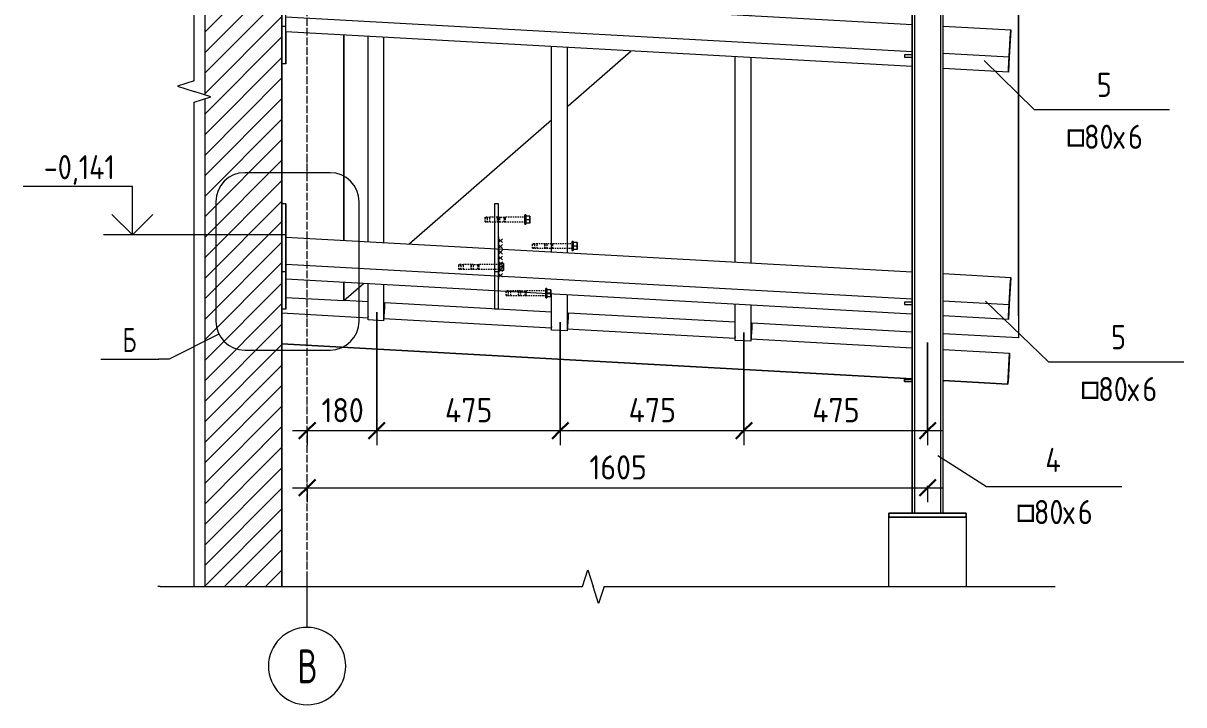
# Model space of a CAD drawing. Header units: millimetres. Extents: x 1343 to 81479, y -38120 to 27770.
# Drawn here: x 7822 to 10824, y -1355 to 407 of the extents above; entities that cross this region are included whole.
import ezdxf

# ---------------------------------------------------------------- set-up
doc = ezdxf.new("R2010")
doc.units = ezdxf.units.MM
doc.linetypes.add('01 Штриховая _4 мм_', pattern=[6, 3.5, -2.5])
doc.linetypes.add('02 Штрихпунктирная _20 мм_', pattern=[25, 20, -2.5, 0, -2.5])
for name, color, linetype, lineweight in [('AA_Dim', 7, 'Continuous', 9), ('AA_Dim-25', 7, 'Continuous', 9), ('AA_Oformlenie', 7, 'Continuous', 9), ('AA_Vinoska', 7, 'Continuous', 9), ('AA_Visotnaya otmetka', 7, 'Continuous', 9), ('AF_Balki', 7, 'Continuous', 20), ('AF_Pokritie', 7, 'Continuous', 9), ('AF_Stena', 7, 'Continuous', 9), ('AF_Stena_Опалубка', 253, 'Continuous', 20), ('AF_Stena_Опалубка_Существующая', 253, 'Continuous', 20), ('Gen_Fragment', 7, 'Continuous', 9), ('KR_Colonna_KG', 7, 'Continuous', 20), ('KR_Detal', 7, 'Continuous', 20), ('Оси', 7, 'Continuous', 9)]:
    doc.layers.add(name, color=color, linetype=linetype, lineweight=lineweight)
doc.styles.add('ISOCPEUR', font='isocpeur.TTF', dxfattribs={"width": 0.85, "height": 62.5})
doc.styles.add('ISOCPEUR_1', font='isocpeur.TTF', dxfattribs={"width": 0.7, "height": 62.5})
doc.styles.add('ISOCPEUR_2', font='isocpeur.TTF', dxfattribs={"width": 0.7, "height": 87.5})
doc.styles.add('ISOCPEUR_3', font='isocpeur.TTF', dxfattribs={"width": 0.9, "height": 62.5})
doc.styles.add('ISOCPEUR_4', font='isocpeur.TTF', dxfattribs={"width": 0.85, "height": 62.5})
doc.dimstyles.new('05_Округл_5мм__прозр_', dxfattribs={"dimscale": 304.8, "dimtxt": 62.672186, "dimasz": 0.139436, "dimexe": 0.123031, "dimexo": 0.082021, "dimgap": 0.008202, "dimtad": 1, "dimdec": 0, "dimrnd": 5, "dimdsep": 46, "dimtxsty": 'ISOCPEUR_3', "dimblk1": 'OBLIQUE', "dimblk2": 'OBLIQUE', "dimsah": 1, "dimcen": 0.09, "dimdle": 0.123031, "dimazin": 0, "dimtfac": 1, "dimtdec": 4, "dimtix": 1, "dimtmove": 0, "dimatfit": 3, "dimfxl": 1, "dimtvp": 1, "dimtolj": 1, "dimtzin": 0, "dimlwd": 18, "dimlwe": 18, "dimarcsym": 2})

# ---------------------------------------------------------------- blocks, each defined once
blk = doc.blocks.new('354_Прокат Лист _НесКаркас_РабПлоск_ - 354_Прокат Лист _НесКаркас_РабПлоск_-4002182-КР_РЗ_Км_2')
at = {"layer": 'AF_Balki'}
for p, q in [((-19585.1, -870), (-19585.1, -860)), ((-19585.1, -860), (-19385.1, -860)), ((-19385.1, -860), (-19585.1, -860)), ((-19585.1, -860), (-19585.1, -870)), ((-19385.1, -870), (-19585.1, -870)), ((-19585.1, -870), (-19385.1, -870)), ((-19385.1, -860), (-19385.1, -870)), ((-19385.1, -870), (-19385.1, -860))]:
    blk.add_line(p, q, dxfattribs=at)
blk = doc.blocks.new('354_Прокат Лист _НесКаркас_РабПлоск_ - 354_Прокат Лист _НесКаркас_РабПлоск_-V4-КР_РЗ_Км_2')
at = {"layer": 'AF_Balki'}
for p, q in [((-19525.1, 325.5), (-19545, 325.5)), ((-19545, 325.5), (-19545, 319.5)), ((-19545, 319.5), (-19525.1, 319.5)), ((-19445, 319.5), (-19445, 325.5))]:
    blk.add_line(p, q, dxfattribs=at)
blk = doc.blocks.new('243_Профиль гнутый сварной квадратный _НесКол_2ур_ - 80х6-4107662-КР_РЗ_Км_2')
at = {"layer": 'KR_Colonna_KG'}
for p, q in [((-19518.1, -860), (-19518.1, 960.1)), ((-19452.1, 960.1), (-19452.1, -860))]:
    blk.add_line(p, q, dxfattribs=at)
blk = doc.blocks.new('253_Профиль гнутый сварной квадратный _НесКаркас_Балка_ - Балка_80х6-4080235-КР_РЗ_Км_2')
at = {"layer": 'AF_Balki'}
for p, q in [((-21155.1, -342.4), (-20932.5, -354.7)), ((-21155.1, -342.4), (-20932.5, -354.7)), ((-20892.2, -357), (-20457.5, -381.1)), ((-20892.2, -357), (-20457.5, -381.1)), ((-20417.2, -383.3), (-19982.5, -407.4)), ((-20417.2, -383.3), (-19982.5, -407.4)), ((-19942.2, -409.6), (-19525.1, -432.7)), ((-19942.2, -409.6), (-19525.1, -432.7)), ((-19525.1, -512.8), (-21155.1, -422.5)), ((-21155.1, -422.5), (-19525.1, -512.8)), ((-19445.1, -437.1), (-19273, -446.7)), ((-19445.1, -437.1), (-19273, -446.7)), ((-19277.4, -526.6), (-19273, -446.7)), ((-19273, -446.7), (-19277.4, -526.6)), ((-19273.3, -452.7), (-19277.1, -520.6)), ((-19277.1, -520.6), (-19273.3, -452.7)), ((-19277.4, -526.6), (-19445, -517.3)), ((-19445, -517.3), (-19277.4, -526.6))]:
    blk.add_line(p, q, dxfattribs=at)
blk = doc.blocks.new('354_Прокат Лист _НесКаркас_РабПлоск_ - 354_Прокат Лист _НесКаркас_РабПлоск_-V5-КР_РЗ_Км_2')
at = {"layer": 'AF_Balki'}
for p, q in [((-19545, -519.6), (-19545, -513.6)), ((-19545, -513.6), (-19525.1, -513.6)), ((-19525.1, -513.6), (-19545, -513.6)), ((-19545, -513.6), (-19545, -519.6)), ((-19525.1, -519.6), (-19545, -519.6)), ((-19545, -519.6), (-19525.1, -519.6)), ((-19445, -519.6), (-19445, -513.6)), ((-19445, -517.3), (-19445, -519.6))]:
    blk.add_line(p, q, dxfattribs=at)
blk = doc.blocks.new('253_Профиль гнутый сварной квадратный _НесКаркас_Балка_ - Балка_40х4-4135802-КР_РЗ_Км_2')
at = {"layer": 'AF_Balki'}
for p, q in [((-19980, 1231.5), (-19982.5, 1197.3)), ((-19978.3, 1200.6), (-19976.3, 1228.5)), ((-19976.3, 1228.5), (-19944.3, 1226.7)), ((-19976.3, 1200.5), (-19976.3, 1228.5)), ((-19944.3, 1226.7), (-19946.3, 1198.8)), ((-19942.6, 1195.1), (-19940.1, 1230)), ((-19982.5, 1197.3), (-19942.6, 1195.1)), ((-19982.5, 1068.6), (-19982.5, 1197.3)), ((-19946.3, 1198.8), (-19978.3, 1200.6)), ((-19942.6, 1195.1), (-19942.6, 1066.4)), ((-19982.5, 429), (-19982.5, 959.6)), ((-19942.6, 957.4), (-19942.6, 426.8)), ((-19982.5, -210.7), (-19982.5, 320)), ((-19942.6, 317.8), (-19942.6, -212.9)), ((-19982.5, -413.2), (-19982.5, -319.6)), ((-19942.6, -321.8), (-19942.6, -415.4)), ((-19940.1, -380.6), (-19942.6, -415.4)), ((-19940.1, -368.8), (-19940.1, -380.6)), ((-19942.6, -415.4), (-19982.5, -413.2))]:
    blk.add_line(p, q, dxfattribs=at)
blk = doc.blocks.new('253_Профиль гнутый сварной квадратный _НесКаркас_Балка_ - Балка_40х4-4135803-КР_РЗ_Км_2')
at = {"layer": 'AF_Balki'}
for p, q in [((-20455.1, 1258), (-20457.5, 1223.8)), ((-20453.3, 1227.1), (-20451.3, 1255)), ((-20451.3, 1255), (-20419.3, 1253.3)), ((-20451.3, 1227), (-20451.3, 1255)), ((-20419.3, 1253.3), (-20421.3, 1225.3)), ((-20417.6, 1221.6), (-20415.1, 1256.5)), ((-20457.5, 1223.8), (-20417.6, 1221.6)), ((-20457.5, 1095), (-20457.5, 1223.8)), ((-20421.3, 1225.3), (-20453.3, 1227.1)), ((-20417.6, 1221.6), (-20417.6, 1092.8)), ((-20457.5, 455.4), (-20457.5, 986.1)), ((-20417.6, 983.8), (-20417.6, 453.2)), ((-20457.5, -184.3), (-20457.5, 346.4)), ((-20417.6, 344.2), (-20417.6, -186.5)), ((-20457.5, -386.7), (-20457.5, -293.2)), ((-20417.6, -295.4), (-20417.6, -388.9)), ((-20415.1, -354), (-20417.6, -388.9)), ((-20415.1, -342.5), (-20415.1, -354)), ((-20417.6, -388.9), (-20457.5, -386.7))]:
    blk.add_line(p, q, dxfattribs=at)
blk = doc.blocks.new('253_Профиль гнутый сварной квадратный _НесКаркас_Балка_ - Балка_40х4-4135804-КР_РЗ_Км_2')
at = {"layer": 'AF_Balki'}
for p, q in [((-20930, 1284.3), (-20932.5, 1250)), ((-20928.3, 1253.3), (-20926.3, 1281.2)), ((-20926.3, 1281.2), (-20894.3, 1279.5)), ((-20926.3, 1253.2), (-20926.3, 1281.2)), ((-20894.3, 1279.5), (-20896.3, 1251.5)), ((-20892.6, 1247.8), (-20890.1, 1282.7)), ((-20932.5, 1250), (-20892.6, 1247.8)), ((-20932.5, 1121.4), (-20932.5, 1250)), ((-20896.3, 1251.5), (-20928.3, 1253.3)), ((-20892.6, 1247.8), (-20892.6, 1119.2)), ((-20932.5, 481.8), (-20932.5, 1012.5)), ((-20892.6, 1010.2), (-20892.6, 479.6)), ((-20932.5, -157.9), (-20932.5, 372.8)), ((-20892.6, 370.6), (-20892.6, -160.1)), ((-20932.5, -360.5), (-20932.5, -266.8)), ((-20892.6, -269), (-20892.6, -362.7)), ((-20890.1, -327.8), (-20892.6, -362.7)), ((-20890.1, -316.1), (-20890.1, -327.8)), ((-20892.6, -362.7), (-20932.5, -360.5))]:
    blk.add_line(p, q, dxfattribs=at)
blk = doc.blocks.new('253_Профиль гнутый сварной квадратный _НесКаркас_Балка_ - Балка_80х6-4084834-КР_РЗ_Км_2')
at = {"layer": 'AF_Balki'}
for p, q in [((-21145.1, 493.6), (-19525.1, 403.5)), ((-21145.1, 423.6), (-19525.1, 333.5)), ((-19445.1, 399.1), (-19270.1, 389.4)), ((-19525.1, 294.6), (-21145.1, 384.6)), ((-19270.1, 389.4), (-19273.9, 319.6)), ((-19273.8, 321.9), (-19270.5, 381.2)), ((-19270.5, 381.2), (-19272.3, 348.2)), ((-19272.2, 350.6), (-19270.1, 389.4)), ((-19276.1, 280.7), (-19272.2, 350.6)), ((-19272.3, 348.2), (-19275.6, 288.9)), ((-19445.1, 329.1), (-19273.9, 319.6)), ((-19273.9, 319.6), (-19276.1, 280.7)), ((-19275.6, 288.9), (-19273.8, 321.9)), ((-19276.1, 280.7), (-19445.1, 290.1))]:
    blk.add_line(p, q, dxfattribs=at)
blk = doc.blocks.new('354_Прокат Лист _НесКаркас_РабПлоск_ - 354_Прокат Лист _НесКаркас_РабПлоск_-V3-КР_РЗ_Км_2')
at = {"layer": 'AF_Balki'}
for p, q in [((-21145.1, 1213.6), (-21155.1, 1213.6)), ((-21155.1, 1213.6), (-21155.1, 1038.9)), ((-21155.1, 1213.6), (-21155.1, 1116.3)), ((-21145.1, 1038.9), (-21145.1, 1213.6)), ((-21145.1, 1213.6), (-21145.1, 1133.2)), ((-21155.1, 941.6), (-21155.1, 1116.3)), ((-21155.1, 1038.9), (-21145.1, 1038.9)), ((-21155.1, 1038.9), (-21155.1, 941.6)), ((-21145.1, 941.6), (-21145.1, 1038.9)), ((-21145.1, 1024.3), (-21145.1, 941.6)), ((-21145.1, 941.6), (-21155.1, 941.6))]:
    blk.add_line(p, q, dxfattribs=at)
blk = doc.blocks.new('354_Прокат Лист _НесКаркас_РабПлоск_ - 354_Прокат Лист _НесКаркас_РабПлоск_-V6-КР_РЗ_Км_2')
at = {"layer": 'AF_Balki'}
for p, q in [((-21145.1, -60.1), (-21155.1, -60.1)), ((-21155.1, -60.1), (-21155.1, -234.8)), ((-21155.1, -60.1), (-21155.1, -157.5)), ((-21145.1, -234.8), (-21145.1, -60.1)), ((-21145.1, -60.1), (-21145.1, -157.5)), ((-21155.1, -332.2), (-21155.1, -157.5)), ((-21145.1, -157.5), (-21145.1, -332.2)), ((-21155.1, -234.8), (-21145.1, -234.8)), ((-21155.1, -234.8), (-21155.1, -332.2)), ((-21145.1, -332.2), (-21145.1, -234.8)), ((-21145.1, -332.2), (-21155.1, -332.2))]:
    blk.add_line(p, q, dxfattribs=at)
blk = doc.blocks.new('253_Профиль гнутый сварной квадратный _НесКаркас_Балка_ - Балка_40х4-4135805-КР_РЗ_Км_2')
at = {"layer": 'AF_Balki'}
blk.add_line((-19982.5, -403.5), (-19982.7, -406.2), dxfattribs=at)
blk = doc.blocks.new('253_Профиль гнутый сварной квадратный _НесКаркас_Балка_ - Балка_40х4-4135806-КР_РЗ_Км_2')
at = {"layer": 'AF_Balki'}
blk.add_line((-20457.5, -377.1), (-20457.7, -379.9), dxfattribs=at)
blk = doc.blocks.new('253_Профиль гнутый сварной квадратный _НесКаркас_Балка_ - Балка_40х4-4135807-КР_РЗ_Км_2')
at = {"layer": 'AF_Balki'}
blk.add_line((-20932.5, -350.8), (-20932.7, -353.6), dxfattribs=at)
blk = doc.blocks.new('011_ЛинияОбрыва _ЭлУзла_Линия_ - Тип 1-4088991-КР_РЗ_Км_2')
at = {"layer": 'AA_Oformlenie'}
for p, q in [((-21382, 258.3), (-21382, 1431.8)), ((-21382, -1049.9), (-21382, 202.6))]:
    blk.add_line(p, q, dxfattribs=at)
blk = doc.blocks.new('011_ЛинияОбрыва _ЭлУзла_Линия_ - Тип 1-4089177-КР_РЗ_Км_2')
at = {"layer": 'AA_Oformlenie'}
for p, q in [((-21470.1, -1049.9), (-20377.6, -1049.9)), ((-20321.9, -1049.9), (-19230.1, -1049.9))]:
    blk.add_line(p, q, dxfattribs=at)
blk = doc.blocks.new('354_Прокат Лист _НесКаркас_РабПлоск_ - 354_Прокат Лист _НесКаркас_РабПлоск_-4002182-КР_УЗ_Км_Б')
at = {"layer": 'AF_Balki'}
for p, q in [((-21145.1, -60.1), (-21155.1, -60.1)), ((-21155.1, -60.1), (-21155.1, -234.8)), ((-21145.1, -234.8), (-21145.1, -60.1)), ((-21155.1, -234.8), (-21145.1, -234.8)), ((-21155.1, -234.8), (-21155.1, -332.2)), ((-21145.1, -332.2), (-21145.1, -234.8)), ((-21145.1, -332.2), (-21155.1, -332.2))]:
    blk.add_line(p, q, dxfattribs=at)
blk = doc.blocks.new('354_Анкер клиновой _СоедНесК_РабПлоск_ - M12x120_20-3827929-КР_УЗ_Км_Б')
at = {"layer": 'KR_Detal', "linetype": '01 Штриховая _4 мм_', "lineweight": 9}
for p, q in [((-21242.6, -217.3), (-21247.4, -217.3)), ((-21247.4, -220.4), (-21247.4, -217.3)), ((-21247.4, -217.3), (-21247.4, -220.3)), ((-21247.4, -229.3), (-21247.4, -220.4)), ((-21247.4, -226.2), (-21247.4, -229.3)), ((-21247.4, -229.3), (-21242.6, -229.3)), ((-21235.4, -217.7), (-21242.6, -217.3)), ((-21242.6, -220.3), (-21242.6, -217.3)), ((-21242.6, -217.3), (-21242.6, -220.4)), ((-21242.6, -220.4), (-21242.6, -229.3)), ((-21242.6, -229.3), (-21242.6, -226.2)), ((-21242.6, -229.3), (-21235.4, -228.8)), ((-21215.4, -217.3), (-21235.4, -217.3)), ((-21235.4, -220.4), (-21235.4, -217.3)), ((-21235.4, -217.3), (-21235.4, -217.7)), ((-21235.4, -229.3), (-21235.4, -220.4)), ((-21235.4, -228.9), (-21235.4, -229.3)), ((-21235.4, -229.3), (-21215.4, -229.3)), ((-21215.4, -217.3), (-21215.4, -220.4)), ((-21210.6, -217.3), (-21215.4, -217.3)), ((-21215.4, -220.4), (-21215.4, -217.3)), ((-21215.4, -220.4), (-21215.4, -229.3)), ((-21215.4, -229.3), (-21215.4, -220.4)), ((-21215.4, -229.3), (-21210.6, -229.3)), ((-21210.6, -217.8), (-21210.6, -217.3)), ((-21210.6, -217.3), (-21210.6, -220.4)), ((-21210.6, -220.4), (-21210.6, -229.3)), ((-21210.6, -229.3), (-21210.6, -228.8)), ((-21198.4, -217.9), (-21210.5, -217.9)), ((-21210.5, -228.7), (-21198.4, -228.7)), ((-21196, -217.3), (-21198.4, -217.9)), ((-21198.4, -220.6), (-21198.4, -217.9)), ((-21198.4, -217.9), (-21198.4, -220.6)), ((-21198.4, -220.6), (-21198.4, -228.7)), ((-21198.4, -228.7), (-21198.4, -225.9)), ((-21198.4, -228.7), (-21196, -229.3)), ((-21142.6, -217.3), (-21196, -217.3)), ((-21196, -220.3), (-21196, -217.3)), ((-21196, -217.3), (-21196, -220.4)), ((-21196, -220.4), (-21196, -229.3)), ((-21196, -229.3), (-21196, -226.2)), ((-21196, -229.3), (-21142.6, -229.3))]:
    blk.add_line(p, q, dxfattribs=at)
at = {"layer": 'KR_Detal', "lineweight": 9}
for p, q in [((-21142.6, -218.9), (-21142.6, -214.3)), ((-21142.6, -223.3), (-21142.6, -219.2)), ((-21142.6, -227.6), (-21142.6, -223.4)), ((-21142.6, -231.1), (-21142.6, -227.9)), ((-21142.6, -232.3), (-21142.6, -231.1)), ((-21132.9, -214.4), (-21141.4, -214.4)), ((-21132.9, -223.4), (-21141.4, -223.4)), ((-21132.9, -232.3), (-21141.4, -232.3)), ((-21131.8, -214.3), (-21131.8, -218.9)), ((-21131.8, -219.2), (-21131.8, -227.6)), ((-21131.8, -227.9), (-21131.8, -231.1)), ((-21131.8, -231.1), (-21131.8, -232.3))]:
    blk.add_line(p, q, dxfattribs=at)
for points in [[(-21141.4, -214.2), (-21141.8, -214.2), (-21142.4, -214.2), (-21142.6, -214.3), (-21142.6, -214.3)], [(-21142.6, -214.3), (-21142.6, -214.3), (-21142.4, -214.3), (-21141.8, -214.3), (-21141.4, -214.4)], [(-21141.4, -214.4), (-21141.8, -215.1), (-21142.4, -216.5), (-21142.6, -218.1), (-21142.6, -218.9)], [(-21142.6, -218.9), (-21142.6, -219.7), (-21142.4, -221.2), (-21141.8, -222.7), (-21141.4, -223.4)], [(-21141.4, -223.4), (-21141.8, -224.1), (-21142.4, -225.6), (-21142.6, -227.1), (-21142.6, -227.9)], [(-21142.6, -227.9), (-21142.6, -228.7), (-21142.4, -230.2), (-21141.8, -231.6), (-21141.4, -232.3)], [(-21141.4, -232.3), (-21141.8, -232.3), (-21142.4, -232.3), (-21142.6, -232.3), (-21142.6, -232.3)], [(-21131.8, -214.3), (-21131.8, -214.3), (-21132, -214.2), (-21132.6, -214.2), (-21132.9, -214.2)], [(-21132.9, -214.4), (-21132.6, -214.3), (-21132, -214.3), (-21131.8, -214.3), (-21131.8, -214.3)], [(-21131.8, -218.9), (-21131.8, -218.1), (-21132, -216.5), (-21132.6, -215.1), (-21132.9, -214.4)], [(-21132.9, -223.4), (-21132.6, -222.7), (-21132, -221.2), (-21131.8, -219.7), (-21131.8, -218.9)], [(-21131.8, -227.9), (-21131.8, -227.1), (-21132, -225.6), (-21132.6, -224.1), (-21132.9, -223.4)], [(-21132.9, -232.3), (-21132.6, -231.6), (-21132, -230.2), (-21131.8, -228.7), (-21131.8, -227.9)], [(-21131.8, -232.3), (-21131.8, -232.3), (-21132, -232.3), (-21132.6, -232.3), (-21132.9, -232.3)]]:
    blk.add_open_spline(points, degree=3, dxfattribs=at)
blk = doc.blocks.new('354_Шайба_ГОСТ 11371-78_СоедНесК_РабПлоск_ - Шайба_ГОСТ 11371-78-V21-КР_УЗ_Км_б')
at = {"layer": 'KR_Detal', "lineweight": 9}
for p, q in [((-21142.6, -211.3), (-21145.1, -211.3)), ((-21145.1, -217.4), (-21145.1, -211.3)), ((-21145.1, -211.3), (-21145.1, -216.7)), ((-21145.1, -235.3), (-21145.1, -217.4)), ((-21145.1, -229.8), (-21145.1, -235.3)), ((-21145.1, -235.3), (-21142.6, -235.3)), ((-21142.6, -216.7), (-21142.6, -211.3)), ((-21142.6, -211.3), (-21142.6, -217.4)), ((-21142.6, -217.4), (-21142.6, -235.3)), ((-21142.6, -235.3), (-21142.6, -229.8))]:
    blk.add_line(p, q, dxfattribs=at)
blk = doc.blocks.new('Последовательность узлов - Сплошная 2мм М5-2304530-КР_УЗ_Км_Б')
at = {"layer": 'AA_Oformlenie'}
for p, q in [((-21145.1, -145.3), (-21145.1, -165.3)), ((-21135.1, -150.3), (-21145.1, -160.3)), ((-21135.1, -160.3), (-21145.1, -150.3)), ((-21145.1, -160.3), (-21145.1, -180.3)), ((-21135.1, -165.3), (-21145.1, -175.3)), ((-21135.1, -175.3), (-21145.1, -165.3)), ((-21145.1, -175.2), (-21145.1, -195.2)), ((-21135.1, -180.2), (-21145.1, -190.2)), ((-21135.1, -190.2), (-21145.1, -180.2)), ((-21145.1, -190.2), (-21145.1, -210.2)), ((-21135.1, -195.2), (-21145.1, -205.2)), ((-21135.1, -205.2), (-21145.1, -195.2)), ((-21145.1, -205.2), (-21145.1, -225.2)), ((-21135.1, -210.2), (-21145.1, -220.2)), ((-21135.1, -220.2), (-21145.1, -210.2)), ((-21145.1, -220.1), (-21145.1, -240.1)), ((-21135.1, -225.1), (-21145.1, -235.1)), ((-21135.1, -235.1), (-21145.1, -225.1)), ((-21145.1, -235.1), (-21145.1, -255.1)), ((-21135.1, -240.1), (-21145.1, -250.1)), ((-21135.1, -250.1), (-21145.1, -240.1))]:
    blk.add_line(p, q, dxfattribs=at)
blk = doc.blocks.new('Вид узла - Номер узла 6мм-393529-КР_РЗ_Км_2')
at = {"layer": 'Gen_Fragment'}
blk.add_line((-21623.5, -462.2), (-21473.5, -462.2), dxfattribs=at)
blk = doc.blocks.new('Ось сетки - d_4мм-2765513-КР_РЗ_Км_2')
at = {"layer": 'Оси'}
for start, end in [(0, 180), (0, 180), (180, 360), (180, 360)]:
    blk.add_arc((-21090.1, -1255.5), 100, start, end, dxfattribs=at)
blk = doc.blocks.new('DIMBLOCK8-КР_РЗ_Км_2')
at = {"layer": 'AA_Dim-25', "lineweight": 18}
for p, q in [((8736.7, -340), (8736.7, -684)), ((8736.7, -646.5), (8736.7, -340)), ((8519.2, -646.5), (8736.7, -646.5)), ((8556.7, -641.4), (8556.7, -684)), ((8556.7, -646.5), (8556.7, -641.4))]:
    blk.add_line(p, q, dxfattribs=at)
at = {"layer": 'AA_Dim-25', "lineweight": 30}
for p, q in [((8556.7, -646.5), (8578, -625.2)), ((8736.7, -646.5), (8758, -625.2)), ((8556.7, -646.5), (8535.5, -667.7)), ((8736.7, -646.5), (8715.5, -667.7))]:
    blk.add_line(p, q, dxfattribs=at)
at = {"layer": 'AA_Dim-25', "color": 0, "lineweight": 18, "insert": (8594.1, -562.5), "char_height": 62.5, "width": 126.29, "attachment_point": 1, "line_spacing_factor": 1.135194, "style": 'ISOCPEUR_3'}
blk.add_mtext('180', dxfattribs=at)
blk = doc.blocks.new('_Oblique')
at = {"color": 0, "linetype": 'ByBlock', "lineweight": -2}
blk.add_line((-0.5, -0.5), (0.5, 0.5), dxfattribs=at)
blk = doc.blocks.new('DIMBLOCK9-КР_РЗ_Км_2')
at = {"layer": 'AA_Dim-25', "lineweight": 18}
for p, q in [((8736.7, -340), (8736.7, -684)), ((8736.7, -646.5), (8736.7, -340)), ((9211.7, -366.3), (9211.7, -684)), ((9211.7, -646.5), (9211.7, -366.3)), ((8736.7, -646.5), (9211.7, -646.5))]:
    blk.add_line(p, q, dxfattribs=at)
at = {"layer": 'AA_Dim-25', "lineweight": 30}
for p, q in [((8736.7, -646.5), (8758, -625.2)), ((9211.7, -646.5), (9233, -625.2)), ((8736.7, -646.5), (8715.5, -667.7)), ((9211.7, -646.5), (9190.5, -667.7))]:
    blk.add_line(p, q, dxfattribs=at)
at = {"layer": 'AA_Dim-25', "color": 0, "lineweight": 18, "insert": (8913.3, -562.5), "char_height": 62.5, "width": 146.156, "attachment_point": 1, "line_spacing_factor": 1.135194, "style": 'ISOCPEUR_3'}
blk.add_mtext('475', dxfattribs=at)
blk = doc.blocks.new('DIMBLOCK10-КР_РЗ_Км_2')
at = {"layer": 'AA_Dim-25', "lineweight": 18}
for p, q in [((9211.7, -366.3), (9211.7, -684)), ((9211.7, -646.5), (9211.7, -366.3)), ((9686.7, -392.6), (9686.7, -684)), ((9686.7, -646.5), (9686.7, -392.6)), ((9211.7, -646.5), (9686.7, -646.5))]:
    blk.add_line(p, q, dxfattribs=at)
at = {"layer": 'AA_Dim-25', "lineweight": 30}
for p, q in [((9211.7, -646.5), (9233, -625.2)), ((9686.7, -646.5), (9708, -625.2)), ((9211.7, -646.5), (9190.5, -667.7)), ((9686.7, -646.5), (9665.5, -667.7))]:
    blk.add_line(p, q, dxfattribs=at)
at = {"layer": 'AA_Dim-25', "color": 0, "lineweight": 18, "insert": (9388.3, -562.5), "char_height": 62.5, "width": 146.156, "attachment_point": 1, "line_spacing_factor": 1.135194, "style": 'ISOCPEUR_3'}
blk.add_mtext('475', dxfattribs=at)
blk = doc.blocks.new('DIMBLOCK11-КР_РЗ_Км_2')
at = {"layer": 'AA_Dim-25', "lineweight": 18}
for p, q in [((9686.7, -392.6), (9686.7, -684)), ((9686.7, -646.5), (9686.7, -392.6)), ((10161.7, -419), (10161.7, -684)), ((10161.7, -646.5), (10161.7, -419)), ((9686.7, -646.5), (10199.2, -646.5))]:
    blk.add_line(p, q, dxfattribs=at)
at = {"layer": 'AA_Dim-25', "lineweight": 30}
for p, q in [((9686.7, -646.5), (9708, -625.2)), ((10161.7, -646.5), (10183, -625.2)), ((9686.7, -646.5), (9665.5, -667.7)), ((10161.7, -646.5), (10140.5, -667.7))]:
    blk.add_line(p, q, dxfattribs=at)
at = {"layer": 'AA_Dim-25', "color": 0, "lineweight": 18, "insert": (9863.3, -562.5), "char_height": 62.5, "width": 146.156, "attachment_point": 1, "line_spacing_factor": 1.135194, "style": 'ISOCPEUR_3'}
blk.add_mtext('475', dxfattribs=at)
blk = doc.blocks.new('Высотные отметки - Стрелка вверх-400292-КР_РЗ_Км_2')
at = {"layer": 'AA_Vinoska'}
for p, q in [((-21547.6, 1485), (-21830.1, 1485)), ((-21547.6, 1360), (-21547.6, 1485)), ((-21547.6, 1360), (-21600.6, 1413)), ((-21547.6, 1360), (-21494.5, 1413)), ((-21472.6, 1360), (-21622.6, 1360))]:
    blk.add_line(p, q, dxfattribs=at)
blk = doc.blocks.new('043_М_Балки_Полка - Позиция_Наименование_дп14-3916595-КР_РЗ_Км_2')
at = {"layer": 'AA_Vinoska'}
blk.add_line((-19209.4, 816.2), (-18859.4, 816.2), dxfattribs=at)
blk = doc.blocks.new('043_М_КолонныКМ - Позиция_Наименование_дп14-3915281-КР_РЗ_Км_2')
at = {"layer": 'AA_Vinoska'}
blk.add_line((-19332.5, -791.1), (-18982.5, -791.1), dxfattribs=at)
blk = doc.blocks.new('DIMBLOCK12-КР_РЗ_Км_2')
at = {"layer": 'AA_Dim-25', "lineweight": 30}
for p, q in [((8556.7, -794.3), (8578, -773.1)), ((10161.7, -794.3), (10183, -773.1)), ((8556.7, -794.3), (8535.5, -815.6)), ((10161.7, -794.3), (10140.5, -815.6))]:
    blk.add_line(p, q, dxfattribs=at)
at = {"layer": 'AA_Dim-25', "lineweight": 18}
for p, q in [((8519.2, -794.3), (10199.2, -794.3)), ((8556.7, -789.3), (8556.7, -831.8)), ((8556.7, -794.3), (8556.7, -789.3)), ((10161.7, -789.3), (10161.7, -831.8)), ((10161.7, -794.3), (10161.7, -789.3))]:
    blk.add_line(p, q, dxfattribs=at)
at = {"layer": 'AA_Dim-25', "color": 0, "lineweight": 18, "insert": (9287.1, -710.4), "char_height": 62.5, "width": 173.117, "attachment_point": 1, "line_spacing_factor": 1.135194, "style": 'ISOCPEUR_3'}
blk.add_mtext('1605', dxfattribs=at)

msp = doc.modelspace()

# ---------------------------------------------------------------- hatches: boundary and pattern name
at = {"layer": 'AF_Stena'}
h = msp.add_hatch(dxfattribs=at)
h.set_pattern_fill('FP_4', color=9, style=0, pattern_type=2)
h.set_pattern_definition([(45, (9093.214, -300), (-26.5165, 26.5165), [])])
h.paths.add_polyline_path([(8291.7267, -1049.8952), (8491.7267, -1049.8952), (8491.7267, 1431.7908), (8406.4008, 1431.7908), (8406.4008, 1412.1644), (8378.2465, 1412.1644), (8378.2465, 1431.7908), (8364.4965, 1388.4895), (8350.7465, 1431.7908), (8291.7267, 1431.7908), (8291.7267, 221.5437), (8308.0675, 216.3548), (8291.7267, 211.1659), (8291.7267, -562.3732)])

# ---------------------------------------------------------------- linework, layer by layer
at = {"layer": 'AA_Vinoska'}
for p, q in [((10307.6549, 310.362), (10437.4359, 183.9087)), ((8264.7662, 258.2592), (8221.4411, 244.182)), ((8221.4411, 244.182), (8264.7662, 230.1048)), ((8308.0675, 216.3548), (8264.7662, 230.1048)), ((8264.7662, 202.6048), (8308.0675, 216.3548)), ((10311.337, -312.126), (10474.3952, -468.5287)), ((10187.8739, -711.2475), (10314.3271, -791.1127)), ((9269.2267, -1049.8952), (9282.9767, -1006.5939)), ((9282.9767, -1006.5939), (9296.7267, -1049.8952)), ((8176.7267, -1049.8952), (8170.9914, -1049.8952)), ((9310.8039, -1093.2203), (9296.7267, -1049.8952)), ((9324.8811, -1049.8952), (9310.8039, -1093.2203)), ((10416.7267, -1049.8952), (10491.7267, -1049.8952))]:
    msp.add_line(p, q, dxfattribs=at)
at = {"layer": 'AA_Visotnaya otmetka'}
for p in [(8104.8607, -140.5865), (8501.7267, -140.5865)]:
    msp.add_line(p, (8104.8607, -140.5865), dxfattribs=at)
at = {"layer": 'AF_Balki'}
for p, q in [((8501.7267, -146.0371), (10121.7267, -236.0887)), ((8501.7267, -146.0371), (8501.7267, -216.0604)), ((8501.7267, -184.9796), (8501.7267, -146.0371)), ((8501.7267, -154.2096), (8501.7267, -187.3106)), ((8501.7267, -213.7293), (8501.7267, -154.2096)), ((8501.7267, -255.0029), (8501.7267, -184.9796)), ((8501.7267, -187.3106), (8501.7267, -246.8304)), ((8501.7267, -246.8304), (8501.7267, -213.7293)), ((8501.7267, -216.0604), (10121.7267, -306.112)), ((8501.7267, -216.0604), (8501.7267, -255.0029)), ((10121.7267, -345.0544), (8501.7267, -255.0029)), ((10201.7267, -240.5357), (10376.7267, -250.2635)), ((10376.7267, -250.2635), (10372.8463, -320.0711)), ((10372.9755, -317.7472), (10376.2738, -258.4107)), ((10376.2738, -258.4107), (10374.4395, -291.4099)), ((10374.5687, -289.086), (10376.7267, -250.2635)), ((10370.6883, -358.8936), (10374.5687, -289.086)), ((10374.4395, -291.4099), (10371.1412, -350.7463)), ((10201.7267, -310.559), (10372.8463, -320.0711)), ((10372.8463, -320.0711), (10370.6883, -358.8936)), ((10371.1412, -350.7463), (10372.9755, -317.7472)), ((10370.6883, -358.8936), (10201.7267, -349.5014))]:
    msp.add_line(p, q, dxfattribs=at)
at = {"layer": 'AF_Pokritie', "lineweight": 20}
for p, q in [((10396.7267, -350), (10396.7267, 1263)), ((10396.7267, 1206), (10396.7267, -407)), ((8651.7267, 376.297), (8651.7267, -154.3752)), ((8651.7267, -154.3752), (8651.7267, 376.297)), ((9231.6794, 193.6258), (9394.3902, 335.0142)), ((8820.4068, -163.7517), (9189.2775, 156.7804)), ((8651.7267, -263.341), (8651.7267, -310.3272)), ((8651.7267, -310.3272), (8651.7267, -263.341)), ((8651.7267, -310.3272), (8702.5478, -266.166)), ((8501.7267, -302.0167), (8651.7267, -310.3272)), ((8714.2775, -313.7925), (8651.7267, -310.3272)), ((9189.2775, -340.1074), (8756.6857, -316.1419)), ((9664.2775, -366.4224), (9231.6794, -342.4565)), ((10121.7267, -391.765), (9706.6898, -368.772)), ((10396.7267, -407), (10201.7267, -396.197))]:
    msp.add_line(p, q, dxfattribs=at)
at = {"layer": 'AF_Stena_Опалубка'}
for p, q in [((10061.7267, -1049.8952), (10061.7267, -870)), ((10261.7267, -870), (10061.7267, -870)), ((10261.7267, -870), (10261.7267, -1049.8952))]:
    msp.add_line(p, q, dxfattribs=at)
at = {"layer": 'AF_Stena_Опалубка_Существующая', "color": 254}
for p, q in [((8291.7267, 1431.7908), (8291.7267, 221.5437)), ((8491.7267, -1049.8952), (8491.7267, 1431.7908)), ((8491.7267, 1431.7908), (8491.7267, -1049.8952)), ((8491.7267, 1431.7908), (8491.7267, -1049.8952)), ((8491.7267, -1049.8952), (8491.7267, 1431.7908)), ((8291.7267, 211.1659), (8291.7267, -1049.8952))]:
    msp.add_line(p, q, dxfattribs=at)
at = {"layer": 'Gen_Fragment'}
for p, q in [((8615.9762, 20.3689), (8395.4438, 20.3689)), ((8320.4438, -54.6311), (8320.4438, -363.2867)), ((8690.9762, -363.2867), (8690.9762, -54.6311)), ((8328.5379, -397.1777), (8200.1367, -462.219)), ((8395.4438, -438.2867), (8615.9762, -438.2867)), ((8200.1367, -462.219), (8172.1174, -462.219))]:
    msp.add_line(p, q, dxfattribs=at)
for centre, start, end in [((8395.4438, -54.6311), 90, 180), ((8615.9762, -54.6311), 0, 90), ((8395.4438, -363.2867), 180, 270), ((8615.9762, -363.2867), 270, 0)]:
    msp.add_arc(centre, 75, start, end, dxfattribs=at)
at = {"layer": 'KR_Colonna_KG'}
for p, q in [((10121.7267, -860), (10121.7267, 960.1448)), ((10121.7267, 934.2214), (10121.7267, -860)), ((10201.7267, -860), (10201.7267, 960.1448)), ((10201.7267, -860), (10201.7267, 929.7744)), ((10121.7267, -860), (10121.7267, 319.5283)), ((10201.7267, -860), (10201.7267, 319.5283)), ((10121.7267, 294.5835), (10121.7267, -860)), ((10201.7267, -860), (10201.7267, 290.1365)), ((10121.7267, -860), (10121.7267, -320.1096)), ((10201.7267, -860), (10201.7267, -320.1096)), ((10121.7267, -345.0544), (10121.7267, -860)), ((10201.7267, -860), (10201.7267, -349.5014)), ((10121.7267, -519.6383), (10121.7267, -860)), ((10121.7267, -860), (10121.7267, -519.6383)), ((10201.7267, -860), (10201.7267, -519.6383)), ((10201.7267, -860), (10201.7267, -519.6383)), ((10121.7267, -860), (10201.7267, -860)), ((10201.7267, -860), (10121.7267, -860)), ((10121.7267, -860), (10201.7267, -860)), ((10201.7267, -860), (10121.7267, -860)), ((10121.7267, -860), (10201.7267, -860)), ((10201.7267, -860), (10121.7267, -860)), ((10121.7267, -860), (10201.7267, -860)), ((10201.7267, -860), (10121.7267, -860)), ((10127.7267, -860), (10195.7267, -860)), ((10195.7267, -860), (10127.7267, -860)), ((10127.7267, -860), (10195.7267, -860)), ((10195.7267, -860), (10127.7267, -860)), ((10127.7267, -860), (10195.7267, -860)), ((10195.7267, -860), (10127.7267, -860)), ((10127.7267, -860), (10195.7267, -860)), ((10195.7267, -860), (10127.7267, -860))]:
    msp.add_line(p, q, dxfattribs=at)
at = {"layer": 'Оси', "linetype": '02 Штрихпунктирная _20 мм_'}
msp.add_line((8556.7267, -1030.4869), (8556.7267, 1501.8562), dxfattribs=at)
at = {"layer": 'Оси'}
msp.add_line((8556.7267, -1155.4869), (8556.7267, -1030.4869), dxfattribs=at)

# ---------------------------------------------------------------- block references
at = {"layer": 'AA_Oformlenie'}
for name, p in [('011_ЛинияОбрыва _ЭлУзла_Линия_ - Тип 1-4088991-КР_РЗ_Км_2', (29646.7883, 0)), ('Последовательность узлов - Сплошная 2мм М5-2304530-КР_УЗ_Км_Б', (30196.8237, 0)), ('011_ЛинияОбрыва _ЭлУзла_Линия_ - Тип 1-4089177-КР_РЗ_Км_2', (29646.7883, 0))]:
    msp.add_blockref(name, p, dxfattribs=at)
at = {"layer": 'AA_Vinoska'}
for name, p in [('043_М_Балки_Полка - Позиция_Наименование_дп14-3916595-КР_РЗ_Км_2', (29646.7883, -632.2665)), ('043_М_Балки_Полка - Позиция_Наименование_дп14-3916595-КР_РЗ_Км_2', (29683.7476, -1284.7039)), ('043_М_КолонныКМ - Позиция_Наименование_дп14-3915281-КР_РЗ_Км_2', (29646.7883, 0))]:
    msp.add_blockref(name, p, dxfattribs=at)
at = {"layer": 'AA_Visotnaya otmetka'}
msp.add_blockref('Высотные отметки - Стрелка вверх-400292-КР_РЗ_Км_2', (29652.4114, -1500.5865), dxfattribs=at)
at = {"layer": 'AF_Balki'}
for name, p in [('253_Профиль гнутый сварной квадратный _НесКаркас_Балка_ - Балка_40х4-4135804-КР_РЗ_Км_2', (29646.7883, 0)), ('253_Профиль гнутый сварной квадратный _НесКаркас_Балка_ - Балка_40х4-4135803-КР_РЗ_Км_2', (29646.7883, 0)), ('253_Профиль гнутый сварной квадратный _НесКаркас_Балка_ - Балка_40х4-4135802-КР_РЗ_Км_2', (29646.7883, 0)), ('354_Прокат Лист _НесКаркас_РабПлоск_ - 354_Прокат Лист _НесКаркас_РабПлоск_-V3-КР_РЗ_Км_2', (29646.7883, -639.6379)), ('253_Профиль гнутый сварной квадратный _НесКаркас_Балка_ - Балка_80х6-4084834-КР_РЗ_Км_2', (29646.7883, 0)), ('354_Прокат Лист _НесКаркас_РабПлоск_ - 354_Прокат Лист _НесКаркас_РабПлоск_-V4-КР_РЗ_Км_2', (29646.7883, 0)), ('354_Прокат Лист _НесКаркас_РабПлоск_ - 354_Прокат Лист _НесКаркас_РабПлоск_-V6-КР_РЗ_Км_2', (29646.7883, 0)), ('354_Прокат Лист _НесКаркас_РабПлоск_ - 354_Прокат Лист _НесКаркас_РабПлоск_-4002182-КР_УЗ_Км_Б', (30196.8237, 0)), ('354_Прокат Лист _НесКаркас_РабПлоск_ - 354_Прокат Лист _НесКаркас_РабПлоск_-V4-КР_РЗ_Км_2', (29646.7883, -639.6379)), ('253_Профиль гнутый сварной квадратный _НесКаркас_Балка_ - Балка_80х6-4080235-КР_РЗ_Км_2', (29646.7883, 0)), ('253_Профиль гнутый сварной квадратный _НесКаркас_Балка_ - Балка_40х4-4135807-КР_РЗ_Км_2', (29646.7883, 0)), ('253_Профиль гнутый сварной квадратный _НесКаркас_Балка_ - Балка_40х4-4135806-КР_РЗ_Км_2', (29646.7883, 0)), ('253_Профиль гнутый сварной квадратный _НесКаркас_Балка_ - Балка_40х4-4135805-КР_РЗ_Км_2', (29646.7883, 0)), ('354_Прокат Лист _НесКаркас_РабПлоск_ - 354_Прокат Лист _НесКаркас_РабПлоск_-V5-КР_РЗ_Км_2', (29646.7883, 0)), ('354_Прокат Лист _НесКаркас_РабПлоск_ - 354_Прокат Лист _НесКаркас_РабПлоск_-4002182-КР_РЗ_Км_2', (29646.7883, 0)), ('354_Прокат Лист _НесКаркас_РабПлоск_ - 354_Прокат Лист _НесКаркас_РабПлоск_-4002182-КР_РЗ_Км_2', (29646.7883, 0)), ('354_Прокат Лист _НесКаркас_РабПлоск_ - 354_Прокат Лист _НесКаркас_РабПлоск_-4002182-КР_РЗ_Км_2', (29646.7883, 0)), ('354_Прокат Лист _НесКаркас_РабПлоск_ - 354_Прокат Лист _НесКаркас_РабПлоск_-4002182-КР_РЗ_Км_2', (29646.7883, 0))]:
    msp.add_blockref(name, p, dxfattribs=at)
at = {"layer": 'Gen_Fragment'}
msp.add_blockref('Вид узла - Номер узла 6мм-393529-КР_РЗ_Км_2', (29646.7883, 0), dxfattribs=at)
at = {"layer": 'KR_Colonna_KG'}
msp.add_blockref('243_Профиль гнутый сварной квадратный _НесКол_2ур_ - 80х6-4107662-КР_РЗ_Км_2', (29646.7883, 0), dxfattribs=at)
at = {"layer": 'KR_Detal', "linetype": '01 Штриховая _4 мм_', "lineweight": 9}
for p in [(30264.9848, 122.2868), (30387.2716, 54.1257), (30196.8237, 0), (30319.1105, -68.1611)]:
    msp.add_blockref('354_Шайба_ГОСТ 11371-78_СоедНесК_РабПлоск_ - Шайба_ГОСТ 11371-78-V21-КР_УЗ_Км_б', p, dxfattribs=at)
at = {"layer": 'KR_Detal', "lineweight": 9}
for p in [(30264.9848, 122.2868), (30387.2716, 54.1257), (30196.8237, 0), (30319.1105, -68.1611)]:
    msp.add_blockref('354_Анкер клиновой _СоедНесК_РабПлоск_ - M12x120_20-3827929-КР_УЗ_Км_Б', p, dxfattribs=at)
at = {"layer": 'Оси'}
msp.add_blockref('Ось сетки - d_4мм-2765513-КР_РЗ_Км_2', (29646.7883, 0), dxfattribs=at)

# ---------------------------------------------------------------- texts
at = {"layer": 'AA_Vinoska', "char_height": 62.5, "attachment_point": 1}
for s, insert, width, style in [('\\fISOCPEUR|b0|i0|c204|p34|;\\W.85;5', (10599.3135, 278.7467), 45.99682, 'ISOCPEUR'), ('\\fISOCPEUR|b0|i0|c130|p34|;\\W.85;□', (10518.4572, 144.4725), 57.921922, 'ISOCPEUR_4'), ('80', (10566.2476, 144.4725), 91.993641, 'ISOCPEUR'), ('\\fISOCPEUR|b0|i0|c204|p34|;\\W.85;х', (10642.1499, 144.4725), 45.99682, 'ISOCPEUR'), ('\\fISOCPEUR|b0|i0|c204|p34|;\\W.85;6', (10680.1011, 144.4725), 45.99682, 'ISOCPEUR'), ('\\fISOCPEUR|b0|i0|c204|p34|;\\W.85;5', (10636.2728, -373.6908), 45.99682, 'ISOCPEUR'), ('80', (10603.2069, -507.9649), 91.993641, 'ISOCPEUR'), ('\\fISOCPEUR|b0|i0|c204|p34|;\\W.85;6', (10717.0604, -507.9649), 45.99682, 'ISOCPEUR'), ('\\fISOCPEUR|b0|i0|c130|p34|;\\W.85;□', (10555.4165, -507.9649), 57.921922, 'ISOCPEUR_4'), ('\\fISOCPEUR|b0|i0|c204|p34|;\\W.85;х', (10679.1092, -507.9649), 45.99682, 'ISOCPEUR'), ('\\fISOCPEUR|b0|i0|c204|p34|;\\W.85;4', (10466.2591, -691.1459), 51.107578, 'ISOCPEUR'), ('\\fISOCPEUR|b0|i0|c130|p34|;\\W.85;□', (10388.8032, -825.887), 57.921922, 'ISOCPEUR_4'), ('80', (10436.5936, -825.887), 91.993641, 'ISOCPEUR'), ('\\fISOCPEUR|b0|i0|c204|p34|;\\W.85;6', (10550.4471, -825.887), 45.99682, 'ISOCPEUR'), ('\\fISOCPEUR|b0|i0|c204|p34|;\\W.85;х', (10512.4959, -825.887), 45.99682, 'ISOCPEUR')]:
    msp.add_mtext(s, dxfattribs=dict(at, insert=insert, width=width, style=style))
at = {"layer": 'AA_Visotnaya otmetka', "insert": (7875.5497, 65.8334), "char_height": 62.5, "width": 220.34641, "attachment_point": 1, "line_spacing_factor": 1.135194, "style": 'ISOCPEUR'}
msp.add_mtext('-0,141', dxfattribs=at)
at = {"layer": 'Gen_Fragment', "insert": (8079.3739, -380.9454), "char_height": 62.5, "width": 42.088594, "attachment_point": 1, "style": 'ISOCPEUR_1'}
msp.add_mtext('\\fISOCPEUR|b0|i0|c204|p34|;\\W.7;Б', dxfattribs=at)
at = {"layer": 'Оси', "insert": (8531.8441, -1212.3718), "char_height": 87.5, "width": 60.326984, "attachment_point": 1, "style": 'ISOCPEUR_2'}
msp.add_mtext('\\fISOCPEUR|b0|i0|c204|p34|;\\W.7;В', dxfattribs=at)

# ---------------------------------------------------------------- dimensions: what is measured, and where the dimension line sits
at = {"layer": 'AA_Dim', "lineweight": 18}
for base, p1, p2, override, picture, middle in [((8736.7267, -646.4559), (8556.7267, -616.4038), (8736.7267, -314.9991), {"dimpost": '<>', "dimfxl": 351.062352}, 'DIMBLOCK8-КР_РЗ_Км_2', (8646.7267, -612.7059)), ((9211.7267, -646.4559), (8736.7267, -314.9991), (9211.7267, -341.3157), {"dimpost": '<>', "dimfxl": 475.728454}, 'DIMBLOCK9-КР_РЗ_Км_2', (8974.2267, -612.7059)), ((9686.7267, -646.4559), (9211.7267, -341.3157), (9686.7267, -367.6323), {"dimpost": '<>', "dimfxl": 475.728454}, 'DIMBLOCK10-КР_РЗ_Км_2', (9449.2267, -612.7059)), ((10161.7496, -646.4559), (9686.7267, -367.6323), (10161.7496, -393.9501), {"dimpost": '<>', "dimfxl": 475.751394}, 'DIMBLOCK11-КР_РЗ_Км_2', (9924.2382, -612.7059)), ((10161.7267, -794.3356), (8556.7267, -764.2835), (10161.7267, -764.2835), {"dimpost": '<>', "dimfxl": 1605}, 'DIMBLOCK12-КР_РЗ_Км_2', (9359.2267, -760.5856))]:
    dim = msp.add_linear_dim(base=base, p1=p1, p2=p2, dimstyle='05_Округл_5мм__прозр_', override=override, dxfattribs=at)
    dim.commit()
    dim.dimension.update_dxf_attribs({"geometry": picture, "text_midpoint": middle})

doc.saveas('drawing.dxf')
